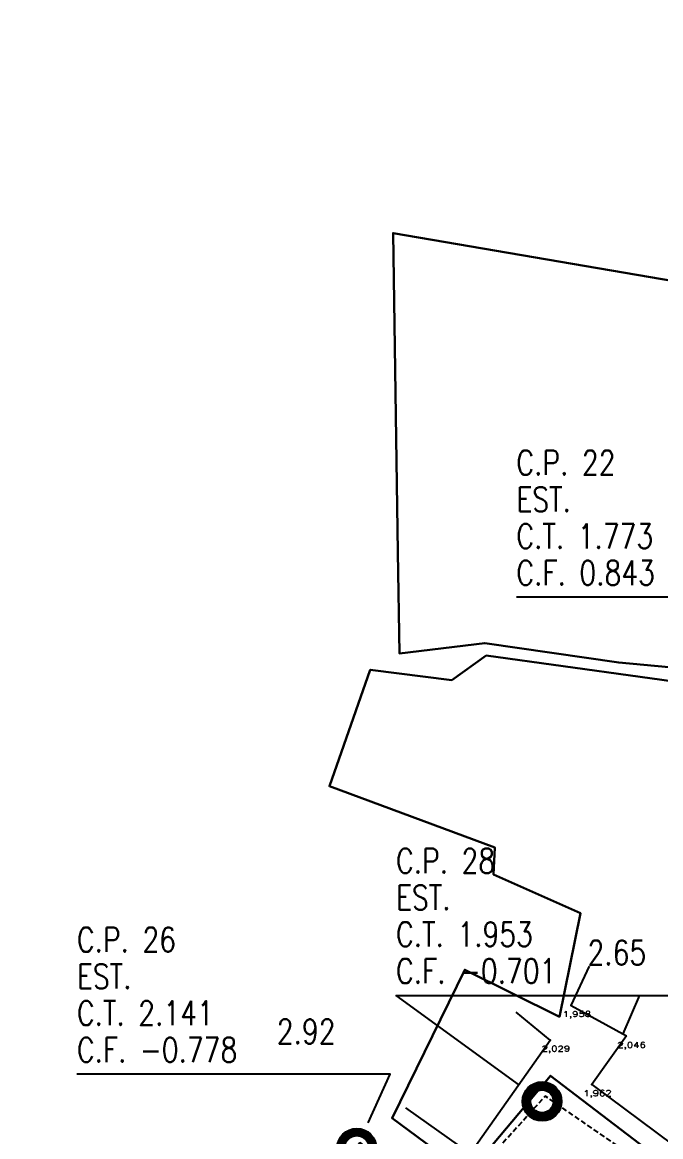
# Model space of a CAD drawing. Extents: x -160 to 364724, y -100 to 7353297.
# Drawn here: x 359195.5 to 359234.6, y 7352775.6 to 7352843.9 of the extents above; entities that cross this region are included whole.
import ezdxf
from ezdxf.enums import TextEntityAlignment as Align

# ---------------------------------------------------------------- set-up
doc = ezdxf.new("R2010")
doc.units = 0
doc.header["$LTSCALE"] = 5
for name, pattern in [('CENTER2', [1.125, 0.75, -0.125, 0.125, -0.125]), ('CONTINUO', [0]), ('DASHDOT2', [12.7, 6.35, -3.175, 0, -3.175]), ('HIDDEN2', [0.1875, 0.125, -0.0625])]:
    doc.linetypes.add(name, pattern=pattern)
for name, color, linetype in [('0-quadras', 6, 'Continuous'), ('LT-COTAS', 7, 'CONTINUO'), ('ortofoto', 7, 'Continuous'), ('P_Eixo', 1, 'CENTER2'), ('PONTOS-AGUA_U', 7, 'Continuous'), ('PONTOS-CAIXAS_U', 1, 'Continuous'), ('PS_PONTOS_IDENTIFICACAO_LIN', 7, 'Continuous'), ('PS_PONTOS_IDENTIFICACAO_TXT', 7, 'Continuous')]:
    doc.layers.add(name, color=color, linetype=linetype)
doc.layers.add('LT-ALINHAMENTO-PREDIAL', color=4, linetype='DASHDOT2', lineweight=25)
doc.styles.add('ROMANS', font='ROMANS.shx', dxfattribs={"height": 2})
doc.styles.add('simplex', font='simplex.shx', dxfattribs={"width": 0.8})
doc.styles.get("Standard").update_dxf_attribs({"font": 'arial.ttf'})
picture_1 = doc.add_image_def('image1.tif', size_in_pixel=(14710, 13573))

# ---------------------------------------------------------------- blocks, each defined once
blk = doc.blocks.new('SIMB_PONTO')
at = {"color": 0}
blk.add_point((0, 0), dxfattribs=at)
for tag in ['COTA', 'PONTO', 'DESC']:
    blk.add_attdef(tag, (0, 0), '', height=1)
blk = doc.blocks.new('*U903', base_point=(550.698, 290.358))
blk.add_circle((550.698, 290.358), 0.14)
blk = doc.blocks.new('*U908', base_point=(9679.184, 9377.793))
at = {"const_width": 0.1, "flags": 128}
blk.add_lwpolyline([(9678.994, 9377.793, 1), (9679.374, 9377.793, 1)], format="xyb", close=True, dxfattribs=at)
blk.add_circle((9679.184, 9377.793), 0.24)
blk = doc.blocks.new('*U910', base_point=(9679.184, 9377.793))
at = {"const_width": 0.1, "flags": 128}
blk.add_lwpolyline([(9678.994, 9377.793, 1), (9679.374, 9377.793, 1)], format="xyb", close=True, dxfattribs=at)
blk.add_circle((9679.184, 9377.793), 0.24)

msp = doc.modelspace()

# ---------------------------------------------------------------- linework, layer by layer
at = {"layer": '0-quadras', "color": 5, "lineweight": 30, "ltscale": 0.3}
for points in [[(359267.568, 7352793.05), (359281.527, 7352790.566), (359283.4, 7352808.084), (359284.32, 7352817.34), (359284.054, 7352818.341), (359283.37, 7352819.03), (359282.253, 7352819.373), (359238.351, 7352825.892), (359238.64, 7352827.46), (359218.21, 7352830.95), (359218.504, 7352811.415), (359218.598, 7352805.203), (359223.825, 7352805.834), (359232.038, 7352804.644), (359244.07, 7352803.518), (359249.744, 7352801.519), (359249.539, 7352798.727), (359251.979, 7352798.139), (359252.108, 7352796.155), (359259.601, 7352794.322), (359266.585, 7352793.219)], [(359276.4, 7352751.68), (359282.795, 7352778.061), (359281.294, 7352779.451), (359282.444, 7352788.953), (359259.792, 7352792.736), (359244.706, 7352797.835), (359245.441, 7352800.692), (359242.781, 7352802.458), (359223.913, 7352805.073), (359221.799, 7352803.565), (359216.805, 7352804.203), (359214.309, 7352797.064), (359224.44, 7352793.314), (359224.353, 7352791.66), (359229.695, 7352789.28), (359228.403, 7352782.94), (359222.599, 7352785.818), (359218.141, 7352776.721), (359222.784, 7352773.286), (359227.859, 7352779.323), (359235.693, 7352773.332), (359237.225, 7352775.978), (359255.21, 7352762.456)]]:
    msp.add_lwpolyline(points, dxfattribs=at)
at = {"layer": 'LT-ALINHAMENTO-PREDIAL', "color": 8, "flags": 128}
for points, elevation in [([(359229.118, 7352783.631), (359230.241, 7352786.035)], 1.958), ([(359229.118, 7352783.631), (359232.501, 7352781.778)], 1.958), ([(359232.295, 7352781.89), (359233.336, 7352784.255)], 2.089), ([(359222.929, 7352774.563), (359227.836, 7352781.513), (359225.756, 7352783.221)], 1.943), ([(359232.501, 7352781.778), (359230.38, 7352778.784), (359235.342, 7352775.102), (359237.054, 7352777.075), (359243.276, 7352772.344), (359243.439, 7352772.527)], 1.958), ([(359222.929, 7352774.563), (359218.997, 7352777.368)], 1.943)]:
    msp.add_lwpolyline(points, dxfattribs=dict(at, elevation=elevation))
at = {"layer": 'P_Eixo', "color": 1, "linetype": 'HIDDEN2', "ltscale": 0.5, "flags": 128}
msp.add_lwpolyline([(359281.639, 7352748.405), (359269.847, 7352752.211), (359247.496, 7352764.366), (359227.534, 7352778.084), (359221.58, 7352771.471), (359216.178, 7352775.218), (359207.086, 7352764.298)], dxfattribs=at)
at = {"layer": 'PS_PONTOS_IDENTIFICACAO_LIN', "linetype": 'Continuous'}
for points in [[(359243.354, 7352803.695), (359243.763, 7352808.639), (359225.763, 7352808.639)], [(359225.96, 7352778.753), (359218.39, 7352784.245), (359237.59, 7352784.245)], [(359216.682, 7352776.437), (359218.035, 7352779.415), (359198.835, 7352779.415)]]:
    msp.add_lwpolyline(points, dxfattribs=at)

# ---------------------------------------------------------------- block references
at = {"layer": 'LT-COTAS'}
ref = msp.add_blockref('SIMB_PONTO', (359229.118, 7352783.631, 1.958), dxfattribs=at)
ref.add_attrib('COTA', '1,958', dxfattribs={"layer": '0', "color": 8, "height": 0.35, "style": 'simplex', "width": 1.3125, "flags": 8}).set_placement((359228.593, 7352782.931), (359230.343, 7352782.931), align=Align.FIT)
ref = msp.add_blockref('SIMB_PONTO', (359229.118, 7352783.631, 1.958), dxfattribs=at)
ref.add_attrib('COTA', '1,958', dxfattribs={"layer": '0', "color": 8, "height": 0.35, "style": 'simplex', "width": 1.3125, "flags": 8}).set_placement((359228.593, 7352782.931), (359230.343, 7352782.931), align=Align.FIT)
for p in [(359229.118, 7352783.631, 1.958), (359229.118, 7352783.631, 1.958), (359232.47, 7352781.734, 2.046), (359232.47, 7352781.734, 2.046), (359227.836, 7352781.513, 2.029), (359227.836, 7352781.513, 2.029), (359230.38, 7352778.784, 1.962), (359230.38, 7352778.784, 1.962)]:
    msp.add_blockref('SIMB_PONTO', p, dxfattribs=at)
ref = msp.add_blockref('SIMB_PONTO', (359232.47, 7352781.734, 2.046), dxfattribs=at)
ref.add_attrib('COTA', '2,046', dxfattribs={"layer": '0', "color": 8, "height": 0.35, "style": 'simplex', "width": 1.26506, "flags": 8}).set_placement((359231.945, 7352781.034), (359233.695, 7352781.034), align=Align.FIT)
ref = msp.add_blockref('SIMB_PONTO', (359232.47, 7352781.734, 2.046), dxfattribs=at)
ref.add_attrib('COTA', '2,046', dxfattribs={"layer": '0', "color": 8, "height": 0.35, "style": 'simplex', "width": 1.26506, "flags": 8}).set_placement((359231.945, 7352781.034), (359233.695, 7352781.034), align=Align.FIT)
ref = msp.add_blockref('SIMB_PONTO', (359227.836, 7352781.513, 2.029), dxfattribs=at)
ref.add_attrib('COTA', '2,029', dxfattribs={"layer": '0', "color": 8, "height": 0.35, "style": 'simplex', "width": 1.26506, "flags": 8}).set_placement((359227.311, 7352780.813), (359229.061, 7352780.813), align=Align.FIT)
ref = msp.add_blockref('SIMB_PONTO', (359227.836, 7352781.513, 2.029), dxfattribs=at)
ref.add_attrib('COTA', '2,029', dxfattribs={"layer": '0', "color": 8, "height": 0.35, "style": 'simplex', "width": 1.26506, "flags": 8}).set_placement((359227.311, 7352780.813), (359229.061, 7352780.813), align=Align.FIT)
ref = msp.add_blockref('SIMB_PONTO', (359230.38, 7352778.784, 1.962), dxfattribs=at)
ref.add_attrib('COTA', '1,962', dxfattribs={"layer": '0', "color": 8, "height": 0.35, "style": 'simplex', "width": 1.3125, "flags": 8}).set_placement((359229.855, 7352778.084), (359231.605, 7352778.084), align=Align.FIT)
ref = msp.add_blockref('SIMB_PONTO', (359230.38, 7352778.784, 1.962), dxfattribs=at)
ref.add_attrib('COTA', '1,962', dxfattribs={"layer": '0', "color": 8, "height": 0.35, "style": 'simplex', "width": 1.3125, "flags": 8}).set_placement((359229.855, 7352778.084), (359231.605, 7352778.084), align=Align.FIT)
at = {"layer": 'PONTOS-AGUA_U', "xscale": 5, "yscale": 5, "zscale": 5}
msp.add_blockref('*U903', (359227.335, 7352777.755), dxfattribs=at)
at = {"layer": 'PONTOS-CAIXAS_U', "xscale": 5, "yscale": 5, "zscale": 5}
for name, p in [('*U910', (359227.335, 7352777.755)), ('*U908', (359215.979, 7352774.89))]:
    msp.add_blockref(name, p, dxfattribs=at)

# ---------------------------------------------------------------- texts
at = {"layer": 'PS_PONTOS_IDENTIFICACAO_TXT', "style": 'ROMANS', "width": 0.8}
for s, p in [('C.P. 22', (359225.763, 7352816.139)), ('EST. ', (359225.763, 7352813.889)), ('C.T. 1.773', (359225.763, 7352811.639)), ('C.F. 0.843', (359225.763, 7352809.389)), ('C.P. 28', (359218.39, 7352791.745)), ('EST. ', (359218.39, 7352789.495)), ('C.P. 26', (359198.835, 7352786.915)), ('C.T. 1.953', (359218.39, 7352787.245)), ('2.65', (359230.119, 7352786.12)), ('C.F. -0.701', (359218.39, 7352784.995)), ('EST. ', (359198.835, 7352784.665)), ('C.T. 2.141', (359198.835, 7352782.415)), ('2.92', (359211.078, 7352781.29)), ('C.F. -0.778', (359198.835, 7352780.165))]:
    msp.add_text(s, height=1.5, dxfattribs=at).set_placement(p)

# ---------------------------------------------------------------- pictures from other files: only their frames are drawn
image = msp.add_image(picture_1, insert=(359073.892, 7352258.636), size_in_units=(734.398, 677.634), dxfattribs=dict(fade=70))
image.dxf.flags = 14
at = {"layer": 'ortofoto'}
image = msp.add_image(picture_1, insert=(359073.892, 7352258.636), size_in_units=(734.398, 677.634), dxfattribs=dict(at, fade=29))
image.dxf.flags = 14

doc.saveas('drawing.dxf')
